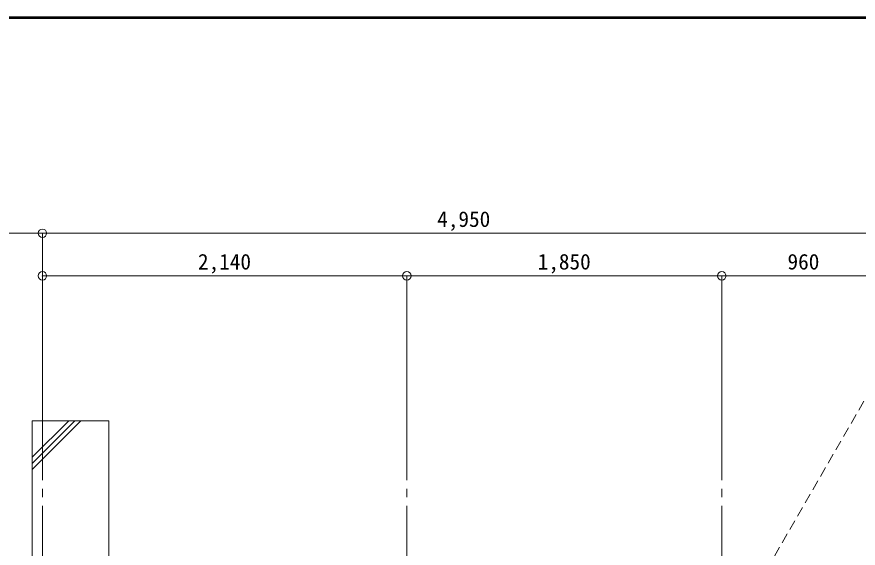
# Model space of a CAD drawing. Units: millimetres at full size, sheet at 1:50. Extents: x -9674 to 9699, y -6794 to 6791.
# Drawn here: x -3182 to 1759, y 3672 to 6791 of the extents above; entities that cross this region are included whole.
import ezdxf
from ezdxf.enums import TextEntityAlignment as Align

# ---------------------------------------------------------------- set-up
doc = ezdxf.new("R2010")
doc.units = ezdxf.units.MM
doc.header["$LTSCALE"] = 50
doc.header["$PDMODE"] = 32
doc.header["$PDSIZE"] = 50
doc.linetypes.add('CHAIN2', pattern=[12, 9, -1, 1, -1])
doc.linetypes.add('DASHED1', pattern=[1.8, 1.2, -0.6])
for name, color, linetype, lineweight in [('0-0_図面枠', 7, 'Continuous', 9), ('1-0_芯', 134, 'CHAIN2', 9), ('1-1_躯体', 134, 'Continuous', 9), ('1-8_ハッチ', 134, 'Continuous', 9), ('1-B_寸法', 134, 'Continuous', 9), ('2-C', 2, 'DASHED1', 25)]:
    doc.layers.add(name, color=color, linetype=linetype, lineweight=lineweight)
doc.styles.add('ＭＳ ゴシック', font='')
doc.styles.get('ＭＳ ゴシック').set_extended_font_data('MS Gothic')

msp = doc.modelspace()

# ---------------------------------------------------------------- linework, layer by layer
at = {"layer": '0-0_図面枠'}
for p, q in [((9697.16, 6789.66), (-9672.16, 6789.66)), ((9695.4, 6787.9), (-9670.4, 6787.9)), ((-9668.64, 6786.14), (9693.64, 6786.14)), ((9691.87, 6784.38), (-9666.87, 6784.38)), ((9690.11, 6782.61), (-9665.11, 6782.61)), ((9688.35, 6780.85), (-9663.35, 6780.85))]:
    msp.add_line(p, q, dxfattribs=at)
msp.add_lwpolyline([(9698.92, -6793.93), (9698.92, 6791.43), (-9673.92, 6791.43)], dxfattribs=at)
at = {"layer": '1-0_芯'}
for p, q in [((-3032.5, 4520.51), (-3032.5, -3699.49)), ((-892.5, 4520.51), (-892.5, -3699.49)), ((957.5, 4520.51), (957.5, 2060.51))]:
    msp.add_line(p, q, dxfattribs=at)
at = {"layer": '1-1_躯体'}
msp.add_line((-3092.5, 4420.51), (-3092.5, 3595.51), dxfattribs=at)
msp.add_lwpolyline([(-3092.5, 4420.51), (-2642.5, 4420.51), (-2642.5, 3595.51)], dxfattribs=at)
at = {"layer": '1-8_ハッチ'}
for p, q in [((-3092.5, 4134.6), (-2806.59, 4420.51)), ((-3092.5, 4169.96), (-2841.95, 4420.51)), ((-3092.5, 4205.31), (-2877.3, 4420.51))]:
    msp.add_line(p, q, dxfattribs=at)
at = {"layer": '1-B_寸法'}
for p, q in [((-6752.5, 5520.51), (-3032.5, 5520.51)), ((-3032.5, 4520.51), (-3032.5, 5520.51)), ((-3032.5, 5520.51), (1917.5, 5520.51)), ((-3032.5, 5270.51), (-892.5, 5270.51)), ((-892.5, 4520.51), (-892.5, 5270.51)), ((-892.5, 5270.51), (957.5, 5270.51)), ((957.5, 4520.51), (957.5, 5270.51)), ((957.5, 5270.51), (1917.5, 5270.51))]:
    msp.add_line(p, q, dxfattribs=at)
for p in [(-3032.5, 5520.51), (-3032.5, 5270.51), (-892.5, 5270.51), (957.5, 5270.51)]:
    msp.add_point(p, dxfattribs=at)
at = {"layer": '2-C', "color": 7, "lineweight": 9}
msp.add_line((1087.55, 3313.63), (1997.59, 4889.86), dxfattribs=at)

# ---------------------------------------------------------------- texts
at = {"layer": '1-B_寸法', "style": 'ＭＳ ゴシック'}
for s, p in [('4,950', (-713.75, 5530.51)), ('2,140', (-2118.75, 5280.51)), ('1,850', (-123.75, 5280.51)), ('960', (1343.75, 5280.51))]:
    msp.add_text(s, height=91.64, dxfattribs=at).set_placement(p, align=Align.BOTTOM_LEFT)

doc.saveas('drawing.dxf')
